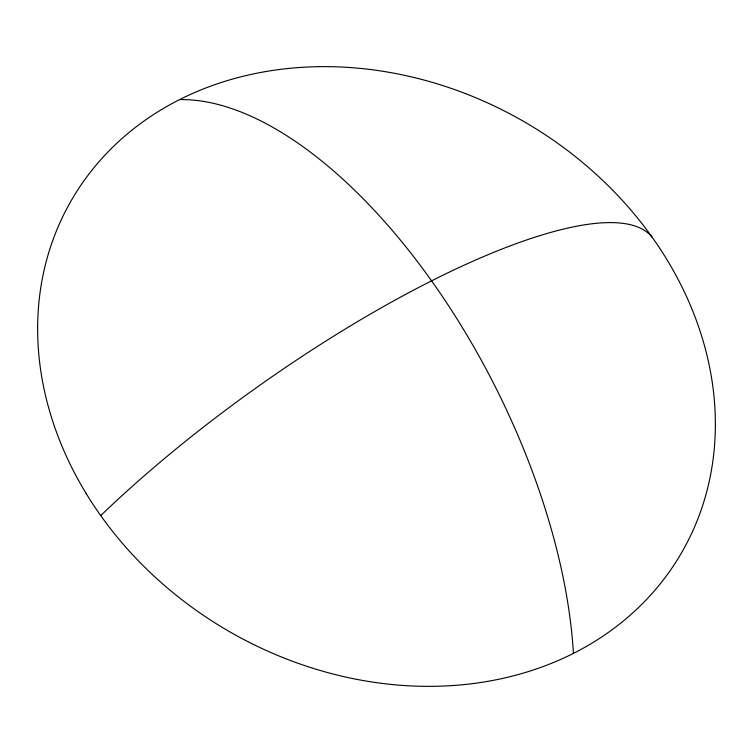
<?xml version="1.0" encoding="UTF-8"?>
<svg xmlns="http://www.w3.org/2000/svg" width="753" height="753" viewBox="0 0 753 753"><rect width="100%" height="100%" fill="white"/><g stroke="black" fill="none" stroke-linecap="round" stroke-linejoin="round"><path stroke-width="1.13" d="M100.723 515.598A408.945 108.168 -35.4 0 1 652.277 237.402M179.572 99.612A408.945 196.749 63.2 0 1 573.428 653.388M85.983 493.206A352.329 294.479 29.9 0 0 672.843 566.727A352.329 294.479 29.9 0 0 370.674 69.558A352.329 294.479 29.9 0 0 85.983 493.206"/></g></svg>
